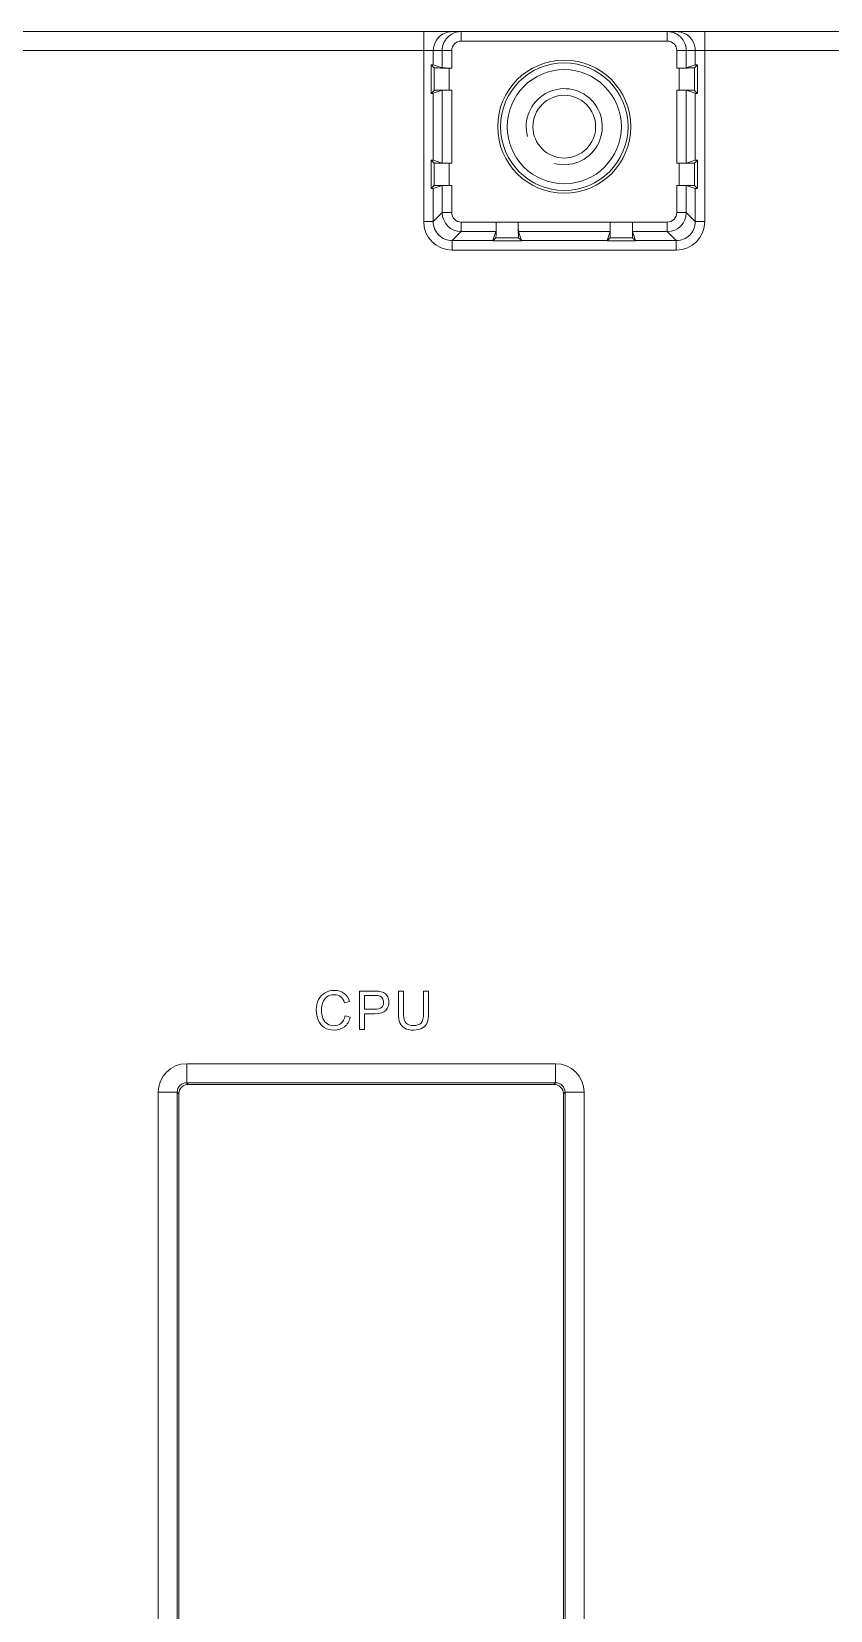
# Model space of a CAD drawing. Header units: millimetres. Extents: x 33157 to 59611, y -29750 to 1750.
# Drawn here: x 54901.7 to 54943.7, y -4279.7 to -4196.7 of the extents above; entities that cross this region are included whole.
import ezdxf

# ---------------------------------------------------------------- set-up
doc = ezdxf.new("R2010")
doc.units = ezdxf.units.MM
doc.layers.get('0').update_dxf_attribs({"lineweight": 18})

msp = doc.modelspace()

# ---------------------------------------------------------------- linework, layer by layer
at = {"lineweight": 9}
for p, q in [((54922.32, -4196.655), (54922.32, -4206.643)), ((54924.292, -4196.655), (54924.292, -4197.155)), ((54935.122, -4196.655), (54935.122, -4197.155)), ((54937.094, -4196.655), (54937.094, -4206.643)), ((54922.82, -4197.655), (54922.82, -4198.409)), ((54923.292, -4197.655), (54923.292, -4198.566)), ((54923.792, -4197.655), (54923.792, -4198.571)), ((54935.622, -4197.655), (54935.622, -4198.571)), ((54936.122, -4197.655), (54936.122, -4198.566)), ((54936.594, -4197.655), (54936.594, -4198.409)), ((54922.709, -4198.407), (54922.709, -4199.903)), ((54922.866, -4198.564), (54922.866, -4199.746)), ((54923.666, -4198.571), (54923.666, -4199.739)), ((54935.748, -4198.571), (54935.748, -4199.739)), ((54936.548, -4198.564), (54936.548, -4199.746)), ((54936.705, -4198.407), (54936.705, -4199.903)), ((54923.292, -4199.743), (54923.292, -4203.566)), ((54923.792, -4199.739), (54923.792, -4203.571)), ((54935.622, -4199.739), (54935.622, -4203.571)), ((54936.122, -4199.743), (54936.122, -4203.566)), ((54922.82, -4199.901), (54922.82, -4203.409)), ((54936.594, -4199.901), (54936.594, -4203.409)), ((54922.709, -4203.407), (54922.709, -4204.903)), ((54922.866, -4203.564), (54922.866, -4204.746)), ((54923.666, -4203.571), (54923.666, -4204.739)), ((54935.748, -4203.571), (54935.748, -4204.739)), ((54936.548, -4203.564), (54936.548, -4204.746)), ((54936.705, -4203.407), (54936.705, -4204.903)), ((54923.292, -4204.743), (54923.292, -4206.17)), ((54923.792, -4204.739), (54923.792, -4206.17)), ((54935.622, -4204.739), (54935.622, -4206.17)), ((54936.122, -4204.743), (54936.122, -4206.17)), ((54922.82, -4204.901), (54922.82, -4206.643)), ((54936.594, -4204.901), (54936.594, -4206.643)), ((54924.291, -4206.67), (54924.291, -4207.17)), ((54935.122, -4206.67), (54935.122, -4207.17)), ((54923.819, -4207.642), (54923.819, -4208.142)), ((54935.595, -4207.642), (54935.595, -4208.142)), ((54909.866, -4250.914), (54909.866, -4251.914)), ((54929.248, -4250.914), (54929.248, -4251.914)), ((54908.366, -4252.414), (54908.366, -4307.246)), ((54909.366, -4252.414), (54909.366, -4307.246)), ((54909.451, -4252.499), (54909.451, -4307.161)), ((54929.663, -4252.499), (54929.663, -4307.161)), ((54929.748, -4252.414), (54929.748, -4307.246)), ((54930.748, -4252.414), (54930.748, -4307.246))]:
    msp.add_line(p, q, dxfattribs=at)
for points in [[(54868.32, -4196.655), (54868.32, -4196.655), (55131.206, -4196.655), (55131.206, -4196.655)], [(54923.437, -4196.731), (54923.063, -4196.886), (54922.82, -4197.251), (54922.82, -4197.655)], [(54923.385, -4197.234), (54923.324, -4197.364), (54923.292, -4197.511), (54923.292, -4197.655)], [(54923.49, -4197.057), (54923.449, -4197.112), (54923.414, -4197.172), (54923.385, -4197.234)], [(54923.437, -4196.731), (54923.557, -4196.681), (54923.689, -4196.655), (54923.819, -4196.655)], [(54923.62, -4196.915), (54923.572, -4196.958), (54923.529, -4197.005), (54923.49, -4197.057)], [(54924.033, -4196.689), (54923.881, -4196.73), (54923.736, -4196.809), (54923.62, -4196.915)], [(54924.292, -4197.155), (54924.016, -4197.155), (54923.792, -4197.379), (54923.792, -4197.655)], [(54924.292, -4196.655), (54924.204, -4196.655), (54924.117, -4196.666), (54924.033, -4196.689)], [(54935.122, -4197.155), (54935.122, -4197.155), (54924.292, -4197.155), (54924.292, -4197.155)], [(54935.339, -4196.679), (54935.268, -4196.663), (54935.195, -4196.655), (54935.122, -4196.655)], [(54935.622, -4197.655), (54935.622, -4197.379), (54935.398, -4197.155), (54935.122, -4197.155)], [(54935.543, -4196.748), (54935.478, -4196.718), (54935.409, -4196.694), (54935.339, -4196.679)], [(54935.72, -4196.853), (54935.665, -4196.812), (54935.605, -4196.777), (54935.543, -4196.748)], [(54935.977, -4196.731), (54935.857, -4196.681), (54935.725, -4196.655), (54935.595, -4196.655)], [(54936.122, -4197.655), (54936.122, -4197.339), (54935.973, -4197.042), (54935.72, -4196.853)], [(54936.594, -4197.655), (54936.594, -4197.251), (54936.351, -4196.886), (54935.977, -4196.731)], [(54881.622, -4197.655), (54881.622, -4197.655), (54923.792, -4197.655), (54923.792, -4197.655)], [(54935.622, -4197.655), (54935.622, -4197.655), (54968.792, -4197.655), (54968.792, -4197.655)], [(54922.866, -4198.564), (54922.866, -4198.564), (54922.709, -4198.407), (54922.709, -4198.407)], [(54922.82, -4198.409), (54922.817, -4198.408), (54922.778, -4198.407), (54922.709, -4198.407)], [(54922.82, -4198.409), (54922.82, -4198.409), (54923.292, -4198.566), (54923.292, -4198.566)], [(54922.866, -4198.564), (54922.87, -4198.568), (54923.227, -4198.571), (54923.666, -4198.571)], [(54923.292, -4198.566), (54923.299, -4198.569), (54923.52, -4198.571), (54923.792, -4198.571)], [(54923.792, -4198.571), (54923.792, -4198.571), (54923.666, -4198.571), (54923.666, -4198.571)], [(54935.622, -4198.571), (54935.622, -4198.571), (54935.748, -4198.571), (54935.748, -4198.571)], [(54936.594, -4198.409), (54936.594, -4198.409), (54936.122, -4198.566), (54936.122, -4198.566)], [(54936.548, -4198.564), (54936.548, -4198.564), (54936.705, -4198.407), (54936.705, -4198.407)], [(54936.705, -4198.407), (54936.636, -4198.407), (54936.597, -4198.408), (54936.594, -4198.409)], [(54922.866, -4199.746), (54922.866, -4199.746), (54922.709, -4199.903), (54922.709, -4199.903)], [(54922.82, -4199.901), (54922.82, -4199.901), (54923.292, -4199.743), (54923.292, -4199.743)], [(54923.792, -4199.739), (54923.792, -4199.739), (54923.666, -4199.739), (54923.666, -4199.739)], [(54935.622, -4199.739), (54935.622, -4199.739), (54935.748, -4199.739), (54935.748, -4199.739)], [(54936.122, -4199.743), (54936.115, -4199.741), (54935.893, -4199.739), (54935.622, -4199.739)], [(54936.548, -4199.746), (54936.544, -4199.742), (54936.187, -4199.739), (54935.748, -4199.739)], [(54936.594, -4199.901), (54936.594, -4199.901), (54936.122, -4199.743), (54936.122, -4199.743)], [(54936.548, -4199.746), (54936.548, -4199.746), (54936.705, -4199.903), (54936.705, -4199.903)], [(54922.709, -4199.903), (54922.778, -4199.903), (54922.817, -4199.902), (54922.82, -4199.901)], [(54936.594, -4199.901), (54936.597, -4199.902), (54936.636, -4199.903), (54936.705, -4199.903)], [(54922.866, -4203.564), (54922.866, -4203.564), (54922.709, -4203.407), (54922.709, -4203.407)], [(54922.82, -4203.409), (54922.817, -4203.408), (54922.778, -4203.407), (54922.709, -4203.407)], [(54922.82, -4203.409), (54922.82, -4203.409), (54923.292, -4203.566), (54923.292, -4203.566)], [(54922.866, -4203.564), (54922.87, -4203.568), (54923.227, -4203.571), (54923.666, -4203.571)], [(54923.292, -4203.566), (54923.299, -4203.569), (54923.52, -4203.571), (54923.792, -4203.571)], [(54923.792, -4203.571), (54923.792, -4203.571), (54923.666, -4203.571), (54923.666, -4203.571)], [(54935.622, -4203.571), (54935.622, -4203.571), (54935.748, -4203.571), (54935.748, -4203.571)], [(54936.594, -4203.409), (54936.594, -4203.409), (54936.122, -4203.566), (54936.122, -4203.566)], [(54936.548, -4203.564), (54936.548, -4203.564), (54936.705, -4203.407), (54936.705, -4203.407)], [(54936.705, -4203.407), (54936.636, -4203.407), (54936.597, -4203.408), (54936.594, -4203.409)], [(54922.866, -4204.746), (54922.866, -4204.746), (54922.709, -4204.903), (54922.709, -4204.903)], [(54922.82, -4204.901), (54922.82, -4204.901), (54923.292, -4204.743), (54923.292, -4204.743)], [(54923.792, -4204.739), (54923.792, -4204.739), (54923.666, -4204.739), (54923.666, -4204.739)], [(54935.622, -4204.739), (54935.622, -4204.739), (54935.748, -4204.739), (54935.748, -4204.739)], [(54936.122, -4204.743), (54936.115, -4204.741), (54935.893, -4204.739), (54935.622, -4204.739)], [(54936.548, -4204.746), (54936.544, -4204.742), (54936.187, -4204.739), (54935.748, -4204.739)], [(54936.594, -4204.901), (54936.594, -4204.901), (54936.122, -4204.743), (54936.122, -4204.743)], [(54936.548, -4204.746), (54936.548, -4204.746), (54936.705, -4204.903), (54936.705, -4204.903)], [(54922.709, -4204.903), (54922.778, -4204.903), (54922.817, -4204.902), (54922.82, -4204.901)], [(54936.594, -4204.901), (54936.597, -4204.902), (54936.636, -4204.903), (54936.705, -4204.903)], [(54923.292, -4206.17), (54923.292, -4206.17), (54922.82, -4206.643), (54922.82, -4206.643)], [(54923.792, -4206.17), (54923.792, -4206.17), (54923.292, -4206.17), (54923.292, -4206.17)], [(54923.292, -4206.17), (54923.292, -4206.723), (54923.739, -4207.17), (54924.291, -4207.17)], [(54935.122, -4207.17), (54935.675, -4207.17), (54936.122, -4206.723), (54936.122, -4206.17)], [(54935.622, -4206.17), (54935.622, -4206.17), (54936.122, -4206.17), (54936.122, -4206.17)], [(54936.122, -4206.17), (54936.122, -4206.17), (54936.594, -4206.643), (54936.594, -4206.643)], [(54922.32, -4206.643), (54922.32, -4206.643), (54922.82, -4206.643), (54922.82, -4206.643)], [(54922.32, -4206.643), (54922.32, -4207.471), (54922.991, -4208.142), (54923.819, -4208.142)], [(54924.291, -4207.17), (54924.291, -4207.17), (54923.819, -4207.642), (54923.819, -4207.642)], [(54924.291, -4206.67), (54924.291, -4206.67), (54926.123, -4206.683), (54926.123, -4206.683)], [(54924.291, -4207.17), (54924.291, -4207.17), (54926.118, -4207.17), (54926.118, -4207.17)], [(54925.961, -4207.642), (54925.961, -4207.642), (54926.118, -4207.17), (54926.118, -4207.17)], [(54926.123, -4206.683), (54926.123, -4206.683), (54933.291, -4206.683), (54933.291, -4206.683)], [(54927.295, -4207.17), (54927.295, -4207.17), (54932.118, -4207.17), (54932.118, -4207.17)], [(54927.453, -4207.642), (54927.453, -4207.642), (54927.295, -4207.17), (54927.295, -4207.17)], [(54931.961, -4207.642), (54931.961, -4207.642), (54932.118, -4207.17), (54932.118, -4207.17)], [(54933.291, -4206.683), (54933.291, -4206.683), (54935.122, -4206.67), (54935.122, -4206.67)], [(54933.295, -4207.17), (54933.295, -4207.17), (54935.122, -4207.17), (54935.122, -4207.17)], [(54933.453, -4207.642), (54933.453, -4207.642), (54933.295, -4207.17), (54933.295, -4207.17)], [(54935.122, -4207.17), (54935.122, -4207.17), (54935.595, -4207.642), (54935.595, -4207.642)], [(54935.595, -4208.142), (54936.423, -4208.142), (54937.094, -4207.471), (54937.094, -4206.643)], [(54937.094, -4206.643), (54937.094, -4206.643), (54936.594, -4206.643), (54936.594, -4206.643)], [(54923.819, -4207.642), (54923.819, -4207.642), (54925.961, -4207.642), (54925.961, -4207.642)], [(54925.96, -4207.651), (54925.96, -4207.651), (54927.453, -4207.651), (54927.453, -4207.651)], [(54926.116, -4207.496), (54926.116, -4207.496), (54925.96, -4207.651), (54925.96, -4207.651)], [(54926.116, -4207.496), (54926.116, -4207.496), (54927.298, -4207.496), (54927.298, -4207.496)], [(54927.298, -4207.496), (54927.298, -4207.496), (54927.453, -4207.646), (54927.453, -4207.646)], [(54927.453, -4207.642), (54927.453, -4207.642), (54931.961, -4207.642), (54931.961, -4207.642)], [(54927.453, -4207.651), (54927.453, -4207.651), (54927.453, -4207.651), (54927.453, -4207.651)], [(54931.96, -4207.651), (54931.96, -4207.651), (54933.453, -4207.651), (54933.453, -4207.651)], [(54932.116, -4207.496), (54932.116, -4207.496), (54931.96, -4207.651), (54931.96, -4207.651)], [(54932.116, -4207.496), (54932.116, -4207.496), (54933.298, -4207.496), (54933.298, -4207.496)], [(54933.298, -4207.496), (54933.298, -4207.496), (54933.453, -4207.646), (54933.453, -4207.646)], [(54933.453, -4207.642), (54933.453, -4207.642), (54935.595, -4207.642), (54935.595, -4207.642)], [(54933.453, -4207.651), (54933.453, -4207.651), (54933.453, -4207.651), (54933.453, -4207.651)], [(54923.819, -4208.142), (54923.819, -4208.142), (54935.595, -4208.142), (54935.595, -4208.142)], [(54909.866, -4250.914), (54909.037, -4250.914), (54908.366, -4251.585), (54908.366, -4252.414)], [(54909.866, -4250.914), (54909.866, -4250.914), (54929.248, -4250.914), (54929.248, -4250.914)], [(54930.748, -4252.414), (54930.748, -4251.585), (54930.077, -4250.914), (54929.248, -4250.914)], [(54909.951, -4251.999), (54909.675, -4251.999), (54909.451, -4252.223), (54909.451, -4252.499)], [(54909.866, -4251.914), (54909.866, -4251.914), (54929.248, -4251.914), (54929.248, -4251.914)], [(54909.951, -4251.999), (54909.951, -4251.999), (54929.163, -4251.999), (54929.163, -4251.999)], [(54909.951, -4251.999), (54909.951, -4251.999), (54909.866, -4251.914), (54909.866, -4251.914)], [(54929.248, -4251.914), (54929.248, -4251.914), (54929.163, -4251.999), (54929.163, -4251.999)], [(54929.663, -4252.499), (54929.663, -4252.223), (54929.439, -4251.999), (54929.163, -4251.999)], [(54908.366, -4252.414), (54908.366, -4252.414), (54909.366, -4252.414), (54909.366, -4252.414)], [(54909.451, -4252.499), (54909.451, -4252.499), (54909.366, -4252.414), (54909.366, -4252.414)], [(54929.748, -4252.414), (54929.748, -4252.414), (54929.663, -4252.499), (54929.663, -4252.499)], [(54930.748, -4252.414), (54930.748, -4252.414), (54929.748, -4252.414), (54929.748, -4252.414)]]:
    msp.add_open_spline(points, degree=3, dxfattribs=at)
for points, knots in [([(54933.207, -4201.655), (54933.207, -4199.722), (54931.64, -4198.155), (54929.707, -4198.155), (54927.774, -4198.155), (54926.207, -4199.722), (54926.207, -4201.655), (54926.207, -4203.588), (54927.774, -4205.155), (54929.707, -4205.155), (54931.64, -4205.155), (54933.207, -4203.588), (54933.207, -4201.655)], [0, 0, 0, 0, 158139.359783, 158139.359783, 158139.359783, 316278.719567, 316278.719567, 316278.719567, 474418.07935, 474418.07935, 474418.07935, 632557.439133, 632557.439133, 632557.439133, 632557.439133]), ([(54933.057, -4201.655), (54933.057, -4199.805), (54931.557, -4198.305), (54929.707, -4198.305), (54927.857, -4198.305), (54926.357, -4199.805), (54926.357, -4201.655), (54926.357, -4203.505), (54927.857, -4205.005), (54929.707, -4205.005), (54931.557, -4205.005), (54933.057, -4203.505), (54933.057, -4201.655)], [0, 0, 0, 0, 158139.916549, 158139.916549, 158139.916549, 316279.833097, 316279.833097, 316279.833097, 474419.749646, 474419.749646, 474419.749646, 632559.666194, 632559.666194, 632559.666194, 632559.666194]), ([(54932.707, -4201.655), (54932.707, -4199.998), (54931.364, -4198.655), (54929.707, -4198.655), (54928.05, -4198.655), (54926.707, -4199.998), (54926.707, -4201.655), (54926.707, -4203.312), (54928.05, -4204.655), (54929.707, -4204.655), (54931.364, -4204.655), (54932.707, -4203.312), (54932.707, -4201.655)], [0, 0, 0, 0, 158141.215788, 158141.215788, 158141.215788, 316282.431576, 316282.431576, 316282.431576, 474423.647365, 474423.647365, 474423.647365, 632564.863153, 632564.863153, 632564.863153, 632564.863153]), ([(54935.72, -4198.571), (54935.825, -4198.571), (54935.929, -4198.571), (54936.033, -4198.57), (54936.08, -4198.57), (54936.128, -4198.57), (54936.175, -4198.57), (54936.217, -4198.57), (54936.259, -4198.569), (54936.301, -4198.569), (54936.336, -4198.568), (54936.37, -4198.567), (54936.405, -4198.568), (54936.431, -4198.568), (54936.457, -4198.569), (54936.482, -4198.567), (54936.498, -4198.565), (54936.513, -4198.562), (54936.531, -4198.565), (54936.537, -4198.566), (54936.544, -4198.568), (54936.548, -4198.564)], [0, 0, 0, 0, 149198.411442, 149198.411442, 149198.411442, 298396.822884, 298396.822884, 298396.822884, 447595.234326, 447595.234326, 447595.234326, 596793.645767, 596793.645767, 596793.645767, 745992.057209, 745992.057209, 745992.057209, 895190.468651, 895190.468651, 895190.468651, 1044388.880093, 1044388.880093, 1044388.880093, 1044388.880093]), ([(54923.693, -4199.739), (54923.589, -4199.739), (54923.485, -4199.739), (54923.381, -4199.74), (54923.333, -4199.74), (54923.286, -4199.74), (54923.238, -4199.74), (54923.196, -4199.74), (54923.154, -4199.74), (54923.113, -4199.741), (54923.078, -4199.742), (54923.044, -4199.742), (54923.009, -4199.742), (54922.983, -4199.742), (54922.956, -4199.741), (54922.931, -4199.743), (54922.916, -4199.745), (54922.901, -4199.747), (54922.883, -4199.745), (54922.877, -4199.744), (54922.87, -4199.742), (54922.866, -4199.746)], [0, 0, 0, 0, 149165.853045, 149165.853045, 149165.853045, 298331.70609, 298331.70609, 298331.70609, 447497.559134, 447497.559134, 447497.559134, 596663.412179, 596663.412179, 596663.412179, 745829.265224, 745829.265224, 745829.265224, 894995.118269, 894995.118269, 894995.118269, 1044160.971313, 1044160.971313, 1044160.971313, 1044160.971313]), ([(54923.693, -4199.739), (54923.642, -4199.739), (54923.591, -4199.74), (54923.54, -4199.74), (54923.497, -4199.74), (54923.454, -4199.739), (54923.411, -4199.741), (54923.382, -4199.742), (54923.354, -4199.744), (54923.325, -4199.742), (54923.313, -4199.741), (54923.302, -4199.74), (54923.292, -4199.743)], [0, 0, 0, 0, 158131.889043, 158131.889043, 158131.889043, 316263.778086, 316263.778086, 316263.778086, 474395.667129, 474395.667129, 474395.667129, 632527.556172, 632527.556172, 632527.556172, 632527.556172]), ([(54929.189, -4203.587), (54930.064, -4203.821), (54930.986, -4203.439), (54931.439, -4202.655), (54931.892, -4201.871), (54931.761, -4200.881), (54931.121, -4200.241), (54930.481, -4199.601), (54929.491, -4199.47), (54928.707, -4199.923), (54927.923, -4200.375), (54927.541, -4201.298), (54927.775, -4202.173)], [0, 0, 0, 0, 158148.432198, 158148.432198, 158148.432198, 316296.864395, 316296.864395, 316296.864395, 474445.296593, 474445.296593, 474445.296593, 632593.72879, 632593.72879, 632593.72879, 632593.72879]), ([(54931.357, -4201.655), (54931.357, -4200.744), (54930.618, -4200.005), (54929.707, -4200.005), (54928.796, -4200.005), (54928.057, -4200.744), (54928.057, -4201.655), (54928.057, -4202.566), (54928.796, -4203.305), (54929.707, -4203.305), (54930.618, -4203.305), (54931.357, -4202.566), (54931.357, -4201.655)], [0, 0, 0, 0, 158146.227428, 158146.227428, 158146.227428, 316292.454856, 316292.454856, 316292.454856, 474438.682284, 474438.682284, 474438.682284, 632584.909712, 632584.909712, 632584.909712, 632584.909712]), ([(54935.72, -4203.571), (54935.825, -4203.571), (54935.929, -4203.571), (54936.033, -4203.57), (54936.08, -4203.57), (54936.128, -4203.57), (54936.175, -4203.57), (54936.217, -4203.57), (54936.259, -4203.569), (54936.301, -4203.569), (54936.336, -4203.568), (54936.37, -4203.567), (54936.405, -4203.568), (54936.431, -4203.568), (54936.457, -4203.569), (54936.482, -4203.567), (54936.498, -4203.565), (54936.513, -4203.562), (54936.531, -4203.565), (54936.537, -4203.566), (54936.544, -4203.568), (54936.548, -4203.564)], [0, 0, 0, 0, 149205.250886, 149205.250886, 149205.250886, 298410.501773, 298410.501773, 298410.501773, 447615.752659, 447615.752659, 447615.752659, 596821.003545, 596821.003545, 596821.003545, 746026.254432, 746026.254432, 746026.254432, 895231.505318, 895231.505318, 895231.505318, 1044436.756204, 1044436.756204, 1044436.756204, 1044436.756204]), ([(54935.72, -4203.571), (54935.772, -4203.571), (54935.822, -4203.57), (54935.874, -4203.57), (54935.917, -4203.57), (54935.96, -4203.571), (54936.003, -4203.569), (54936.031, -4203.568), (54936.06, -4203.566), (54936.089, -4203.568), (54936.1, -4203.569), (54936.112, -4203.57), (54936.122, -4203.566)], [0, 0, 0, 0, 158172.257518, 158172.257518, 158172.257518, 316344.515035, 316344.515035, 316344.515035, 474516.772553, 474516.772553, 474516.772553, 632689.03007, 632689.03007, 632689.03007, 632689.03007]), ([(54923.693, -4204.739), (54923.589, -4204.739), (54923.485, -4204.739), (54923.381, -4204.74), (54923.333, -4204.74), (54923.286, -4204.74), (54923.238, -4204.74), (54923.196, -4204.74), (54923.154, -4204.74), (54923.113, -4204.741), (54923.078, -4204.742), (54923.044, -4204.742), (54923.009, -4204.742), (54922.983, -4204.742), (54922.956, -4204.741), (54922.931, -4204.743), (54922.916, -4204.745), (54922.901, -4204.747), (54922.883, -4204.745), (54922.877, -4204.744), (54922.87, -4204.742), (54922.866, -4204.746)], [0, 0, 0, 0, 149172.692806, 149172.692806, 149172.692806, 298345.385612, 298345.385612, 298345.385612, 447518.078417, 447518.078417, 447518.078417, 596690.771223, 596690.771223, 596690.771223, 745863.464029, 745863.464029, 745863.464029, 895036.156835, 895036.156835, 895036.156835, 1044208.84964, 1044208.84964, 1044208.84964, 1044208.84964]), ([(54923.693, -4204.739), (54923.642, -4204.739), (54923.591, -4204.74), (54923.54, -4204.74), (54923.497, -4204.74), (54923.454, -4204.739), (54923.411, -4204.741), (54923.382, -4204.742), (54923.354, -4204.744), (54923.325, -4204.742), (54923.313, -4204.741), (54923.302, -4204.74), (54923.292, -4204.743)], [0, 0, 0, 0, 158139.521152, 158139.521152, 158139.521152, 316279.042304, 316279.042304, 316279.042304, 474418.563456, 474418.563456, 474418.563456, 632558.084608, 632558.084608, 632558.084608, 632558.084608]), ([(54923.792, -4206.17), (54923.792, -4206.303), (54923.844, -4206.43), (54923.938, -4206.524), (54924.032, -4206.618), (54924.159, -4206.67), (54924.291, -4206.67)], [0, 0, 0, 0, 178346.639701, 178346.639701, 178346.639701, 356693.279401, 356693.279401, 356693.279401, 356693.279401]), ([(54935.122, -4206.67), (54935.255, -4206.67), (54935.382, -4206.618), (54935.476, -4206.524), (54935.57, -4206.43), (54935.622, -4206.303), (54935.622, -4206.17)], [0, 0, 0, 0, 178382.521641, 178382.521641, 178382.521641, 356765.043282, 356765.043282, 356765.043282, 356765.043282]), ([(54922.82, -4206.643), (54922.82, -4206.908), (54922.925, -4207.162), (54923.112, -4207.35), (54923.3, -4207.537), (54923.554, -4207.642), (54923.819, -4207.642)], [0, 0, 0, 0, 178345.023715, 178345.023715, 178345.023715, 356690.047431, 356690.047431, 356690.047431, 356690.047431]), ([(54926.116, -4207.496), (54926.12, -4207.492), (54926.118, -4207.485), (54926.117, -4207.479), (54926.114, -4207.462), (54926.117, -4207.447), (54926.118, -4207.432), (54926.121, -4207.408), (54926.12, -4207.382), (54926.12, -4207.356), (54926.119, -4207.322), (54926.12, -4207.288), (54926.121, -4207.255), (54926.121, -4207.214), (54926.121, -4207.173), (54926.122, -4207.132), (54926.122, -4207.085), (54926.122, -4207.038), (54926.122, -4206.992), (54926.123, -4206.889), (54926.123, -4206.786), (54926.123, -4206.683)], [0, 0, 0, 0, 149184.453636, 149184.453636, 149184.453636, 298368.907272, 298368.907272, 298368.907272, 447553.360908, 447553.360908, 447553.360908, 596737.814544, 596737.814544, 596737.814544, 745922.268179, 745922.268179, 745922.268179, 895106.721815, 895106.721815, 895106.721815, 1044291.175451, 1044291.175451, 1044291.175451, 1044291.175451]), ([(54926.123, -4206.683), (54926.123, -4206.745), (54926.122, -4206.806), (54926.122, -4206.867), (54926.123, -4206.92), (54926.123, -4206.972), (54926.121, -4207.024), (54926.12, -4207.059), (54926.118, -4207.094), (54926.12, -4207.13), (54926.121, -4207.143), (54926.123, -4207.157), (54926.118, -4207.17)], [0, 0, 0, 0, 158150.174293, 158150.174293, 158150.174293, 316300.348585, 316300.348585, 316300.348585, 474450.522878, 474450.522878, 474450.522878, 632600.697171, 632600.697171, 632600.697171, 632600.697171]), ([(54927.291, -4206.683), (54927.291, -4206.786), (54927.291, -4206.889), (54927.292, -4206.992), (54927.292, -4207.038), (54927.292, -4207.085), (54927.292, -4207.132), (54927.292, -4207.173), (54927.292, -4207.214), (54927.293, -4207.255), (54927.294, -4207.288), (54927.294, -4207.322), (54927.294, -4207.356), (54927.294, -4207.382), (54927.293, -4207.408), (54927.295, -4207.432), (54927.297, -4207.447), (54927.299, -4207.462), (54927.297, -4207.479), (54927.296, -4207.485), (54927.294, -4207.492), (54927.298, -4207.496)], [0, 0, 0, 0, 149186.787802, 149186.787802, 149186.787802, 298373.575604, 298373.575604, 298373.575604, 447560.363406, 447560.363406, 447560.363406, 596747.151208, 596747.151208, 596747.151208, 745933.93901, 745933.93901, 745933.93901, 895120.726812, 895120.726812, 895120.726812, 1044307.514614, 1044307.514614, 1044307.514614, 1044307.514614]), ([(54927.291, -4206.683), (54927.291, -4206.745), (54927.292, -4206.806), (54927.291, -4206.867), (54927.291, -4206.92), (54927.29, -4206.972), (54927.292, -4207.024), (54927.294, -4207.059), (54927.296, -4207.094), (54927.294, -4207.13), (54927.293, -4207.143), (54927.291, -4207.157), (54927.295, -4207.17)], [0, 0, 0, 0, 158153.408952, 158153.408952, 158153.408952, 316306.817904, 316306.817904, 316306.817904, 474460.226856, 474460.226856, 474460.226856, 632613.635808, 632613.635808, 632613.635808, 632613.635808]), ([(54932.116, -4207.496), (54932.12, -4207.492), (54932.118, -4207.485), (54932.117, -4207.479), (54932.114, -4207.462), (54932.117, -4207.447), (54932.118, -4207.432), (54932.121, -4207.408), (54932.12, -4207.382), (54932.12, -4207.356), (54932.119, -4207.322), (54932.12, -4207.288), (54932.121, -4207.255), (54932.121, -4207.214), (54932.121, -4207.173), (54932.122, -4207.132), (54932.122, -4207.085), (54932.122, -4207.038), (54932.122, -4206.992), (54932.123, -4206.889), (54932.123, -4206.786), (54932.123, -4206.683)], [0, 0, 0, 0, 149200.121443, 149200.121443, 149200.121443, 298400.242886, 298400.242886, 298400.242886, 447600.364329, 447600.364329, 447600.364329, 596800.485772, 596800.485772, 596800.485772, 746000.607215, 746000.607215, 746000.607215, 895200.728658, 895200.728658, 895200.728658, 1044400.8501, 1044400.8501, 1044400.8501, 1044400.8501]), ([(54932.123, -4206.683), (54932.123, -4206.745), (54932.122, -4206.806), (54932.122, -4206.867), (54932.123, -4206.92), (54932.123, -4206.972), (54932.121, -4207.024), (54932.12, -4207.059), (54932.118, -4207.094), (54932.12, -4207.13), (54932.121, -4207.143), (54932.123, -4207.157), (54932.118, -4207.17)], [0, 0, 0, 0, 158166.748742, 158166.748742, 158166.748742, 316333.497484, 316333.497484, 316333.497484, 474500.246226, 474500.246226, 474500.246226, 632666.994968, 632666.994968, 632666.994968, 632666.994968]), ([(54933.291, -4206.683), (54933.291, -4206.786), (54933.291, -4206.889), (54933.292, -4206.992), (54933.292, -4207.038), (54933.292, -4207.085), (54933.292, -4207.132), (54933.292, -4207.173), (54933.292, -4207.214), (54933.293, -4207.255), (54933.294, -4207.288), (54933.294, -4207.322), (54933.294, -4207.356), (54933.294, -4207.382), (54933.293, -4207.408), (54933.295, -4207.432), (54933.297, -4207.447), (54933.299, -4207.462), (54933.297, -4207.479), (54933.296, -4207.485), (54933.294, -4207.492), (54933.298, -4207.496)], [0, 0, 0, 0, 149202.455611, 149202.455611, 149202.455611, 298404.911221, 298404.911221, 298404.911221, 447607.366832, 447607.366832, 447607.366832, 596809.822443, 596809.822443, 596809.822443, 746012.278053, 746012.278053, 746012.278053, 895214.733664, 895214.733664, 895214.733664, 1044417.189275, 1044417.189275, 1044417.189275, 1044417.189275]), ([(54933.291, -4206.683), (54933.291, -4206.745), (54933.292, -4206.806), (54933.291, -4206.867), (54933.291, -4206.92), (54933.29, -4206.972), (54933.292, -4207.024), (54933.294, -4207.059), (54933.296, -4207.094), (54933.294, -4207.13), (54933.293, -4207.143), (54933.291, -4207.157), (54933.295, -4207.17)], [0, 0, 0, 0, 158169.983402, 158169.983402, 158169.983402, 316339.966805, 316339.966805, 316339.966805, 474509.950207, 474509.950207, 474509.950207, 632679.93361, 632679.93361, 632679.93361, 632679.93361]), ([(54935.595, -4207.642), (54935.86, -4207.642), (54936.114, -4207.537), (54936.302, -4207.35), (54936.489, -4207.162), (54936.594, -4206.908), (54936.594, -4206.643)], [0, 0, 0, 0, 178385.98737, 178385.98737, 178385.98737, 356771.97474, 356771.97474, 356771.97474, 356771.97474]), ([(54909.866, -4251.914), (54909.733, -4251.914), (54909.606, -4251.966), (54909.512, -4252.06), (54909.418, -4252.154), (54909.366, -4252.281), (54909.366, -4252.414)], [0, 0, 0, 0, 178380.249528, 178380.249528, 178380.249528, 356760.499057, 356760.499057, 356760.499057, 356760.499057]), ([(54929.748, -4252.414), (54929.748, -4252.281), (54929.696, -4252.154), (54929.602, -4252.06), (54929.508, -4251.966), (54929.381, -4251.914), (54929.248, -4251.914)], [0, 0, 0, 0, 178442.769916, 178442.769916, 178442.769916, 356885.539833, 356885.539833, 356885.539833, 356885.539833])]:
    msp.add_open_spline(points, degree=3, knots=knots, dxfattribs=at)
for points, knots in [([(54918.191, -4248.406), (54918.191, -4248.406), (54918.459, -4248.474), (54918.459, -4248.474), (54918.403, -4248.694), (54918.302, -4248.861), (54918.157, -4248.976), (54918.012, -4249.091), (54917.834, -4249.149), (54917.624, -4249.149), (54917.406, -4249.149), (54917.23, -4249.105), (54917.093, -4249.016), (54916.957, -4248.927), (54916.853, -4248.799), (54916.782, -4248.631), (54916.711, -4248.463), (54916.675, -4248.283), (54916.675, -4248.09), (54916.675, -4247.879), (54916.715, -4247.696), (54916.796, -4247.539), (54916.876, -4247.383), (54916.991, -4247.264), (54917.139, -4247.182), (54917.287, -4247.101), (54917.45, -4247.06), (54917.628, -4247.06), (54917.83, -4247.06), (54918, -4247.112), (54918.137, -4247.215), (54918.275, -4247.318), (54918.371, -4247.462), (54918.425, -4247.648), (54918.425, -4247.648), (54918.163, -4247.711), (54918.163, -4247.711), (54918.116, -4247.564), (54918.048, -4247.457), (54917.959, -4247.39), (54917.87, -4247.322), (54917.758, -4247.289), (54917.623, -4247.289), (54917.468, -4247.289), (54917.339, -4247.326), (54917.235, -4247.401), (54917.131, -4247.475), (54917.057, -4247.575), (54917.016, -4247.7), (54916.973, -4247.826), (54916.952, -4247.955), (54916.952, -4248.088), (54916.952, -4248.26), (54916.977, -4248.41), (54917.027, -4248.538), (54917.077, -4248.666), (54917.154, -4248.762), (54917.26, -4248.825), (54917.365, -4248.889), (54917.479, -4248.92), (54917.602, -4248.92), (54917.751, -4248.92), (54917.877, -4248.877), (54917.981, -4248.791), (54918.084, -4248.704), (54918.154, -4248.576), (54918.191, -4248.406)], [0, 0, 0, 0, 141649.782831, 141649.782831, 141649.782831, 283299.565662, 283299.565662, 283299.565662, 424949.348493, 424949.348493, 424949.348493, 566599.131323, 566599.131323, 566599.131323, 708248.914154, 708248.914154, 708248.914154, 849898.696985, 849898.696985, 849898.696985, 991548.479816, 991548.479816, 991548.479816, 1133198.262647, 1133198.262647, 1133198.262647, 1274848.045478, 1274848.045478, 1274848.045478, 1416497.828309, 1416497.828309, 1416497.828309, 1558147.611139, 1558147.611139, 1558147.611139, 1699797.39397, 1699797.39397, 1699797.39397, 1841447.176801, 1841447.176801, 1841447.176801, 1983096.959632, 1983096.959632, 1983096.959632, 2124746.742463, 2124746.742463, 2124746.742463, 2266396.525294, 2266396.525294, 2266396.525294, 2408046.308125, 2408046.308125, 2408046.308125, 2549696.090955, 2549696.090955, 2549696.090955, 2691345.873786, 2691345.873786, 2691345.873786, 2832995.656617, 2832995.656617, 2832995.656617, 2974645.439448, 2974645.439448, 2974645.439448, 3116295.222279, 3116295.222279, 3116295.222279, 3116295.222279]), ([(54918.947, -4249.115), (54918.947, -4249.115), (54918.947, -4247.094), (54918.947, -4247.094), (54918.947, -4247.094), (54919.709, -4247.094), (54919.709, -4247.094), (54919.844, -4247.094), (54919.946, -4247.101), (54920.017, -4247.114), (54920.116, -4247.13), (54920.2, -4247.162), (54920.267, -4247.208), (54920.334, -4247.254), (54920.388, -4247.319), (54920.429, -4247.402), (54920.47, -4247.486), (54920.49, -4247.577), (54920.49, -4247.678), (54920.49, -4247.849), (54920.436, -4247.994), (54920.326, -4248.113), (54920.217, -4248.232), (54920.019, -4248.291), (54919.733, -4248.291), (54919.733, -4248.291), (54919.215, -4248.291), (54919.215, -4248.291), (54919.215, -4248.291), (54919.215, -4249.115), (54919.215, -4249.115), (54919.215, -4249.115), (54918.947, -4249.115), (54918.947, -4249.115)], [0, 0, 0, 0, 145132.757572, 145132.757572, 145132.757572, 290265.515143, 290265.515143, 290265.515143, 435398.272715, 435398.272715, 435398.272715, 580531.030286, 580531.030286, 580531.030286, 725663.787858, 725663.787858, 725663.787858, 870796.545429, 870796.545429, 870796.545429, 1015929.303001, 1015929.303001, 1015929.303001, 1161062.060573, 1161062.060573, 1161062.060573, 1306194.818144, 1306194.818144, 1306194.818144, 1451327.575716, 1451327.575716, 1451327.575716, 1596460.333287, 1596460.333287, 1596460.333287, 1596460.333287]), ([(54922.309, -4247.094), (54922.309, -4247.094), (54922.577, -4247.094), (54922.577, -4247.094), (54922.577, -4247.094), (54922.577, -4248.261), (54922.577, -4248.261), (54922.577, -4248.465), (54922.554, -4248.626), (54922.509, -4248.745), (54922.463, -4248.864), (54922.38, -4248.962), (54922.26, -4249.036), (54922.141, -4249.111), (54921.984, -4249.149), (54921.789, -4249.149), (54921.601, -4249.149), (54921.446, -4249.116), (54921.326, -4249.051), (54921.205, -4248.986), (54921.12, -4248.892), (54921.069, -4248.768), (54921.017, -4248.644), (54920.991, -4248.475), (54920.991, -4248.261), (54920.991, -4248.261), (54920.991, -4247.094), (54920.991, -4247.094), (54920.991, -4247.094), (54921.26, -4247.094), (54921.26, -4247.094), (54921.26, -4247.094), (54921.26, -4248.261), (54921.26, -4248.261), (54921.26, -4248.436), (54921.276, -4248.566), (54921.308, -4248.649), (54921.341, -4248.732), (54921.396, -4248.797), (54921.476, -4248.841), (54921.555, -4248.886), (54921.652, -4248.909), (54921.766, -4248.909), (54921.962, -4248.909), (54922.101, -4248.864), (54922.185, -4248.775), (54922.268, -4248.686), (54922.309, -4248.515), (54922.309, -4248.261), (54922.309, -4248.261), (54922.309, -4247.094), (54922.309, -4247.094)], [0, 0, 0, 0, 142613.518913, 142613.518913, 142613.518913, 285227.037826, 285227.037826, 285227.037826, 427840.556739, 427840.556739, 427840.556739, 570454.075652, 570454.075652, 570454.075652, 713067.594565, 713067.594565, 713067.594565, 855681.113478, 855681.113478, 855681.113478, 998294.632391, 998294.632391, 998294.632391, 1140908.151304, 1140908.151304, 1140908.151304, 1283521.670217, 1283521.670217, 1283521.670217, 1426135.18913, 1426135.18913, 1426135.18913, 1568748.708043, 1568748.708043, 1568748.708043, 1711362.226956, 1711362.226956, 1711362.226956, 1853975.745869, 1853975.745869, 1853975.745869, 1996589.264782, 1996589.264782, 1996589.264782, 2139202.783695, 2139202.783695, 2139202.783695, 2281816.302608, 2281816.302608, 2281816.302608, 2424429.821521, 2424429.821521, 2424429.821521, 2424429.821521]), ([(54919.215, -4248.054), (54919.215, -4248.054), (54919.737, -4248.054), (54919.737, -4248.054), (54919.91, -4248.054), (54920.032, -4248.022), (54920.105, -4247.957), (54920.178, -4247.893), (54920.214, -4247.803), (54920.214, -4247.686), (54920.214, -4247.601), (54920.193, -4247.529), (54920.15, -4247.469), (54920.107, -4247.409), (54920.051, -4247.369), (54919.981, -4247.349), (54919.936, -4247.338), (54919.852, -4247.331), (54919.732, -4247.331), (54919.732, -4247.331), (54919.215, -4247.331), (54919.215, -4247.331), (54919.215, -4247.331), (54919.215, -4248.054), (54919.215, -4248.054)], [0, 0, 0, 0, 148089.305894, 148089.305894, 148089.305894, 296178.611788, 296178.611788, 296178.611788, 444267.917682, 444267.917682, 444267.917682, 592357.223576, 592357.223576, 592357.223576, 740446.52947, 740446.52947, 740446.52947, 888535.835364, 888535.835364, 888535.835364, 1036625.141258, 1036625.141258, 1036625.141258, 1184714.447152, 1184714.447152, 1184714.447152, 1184714.447152])]:
    msp.add_open_spline(points, degree=3, knots=knots)

doc.saveas('drawing.dxf')
